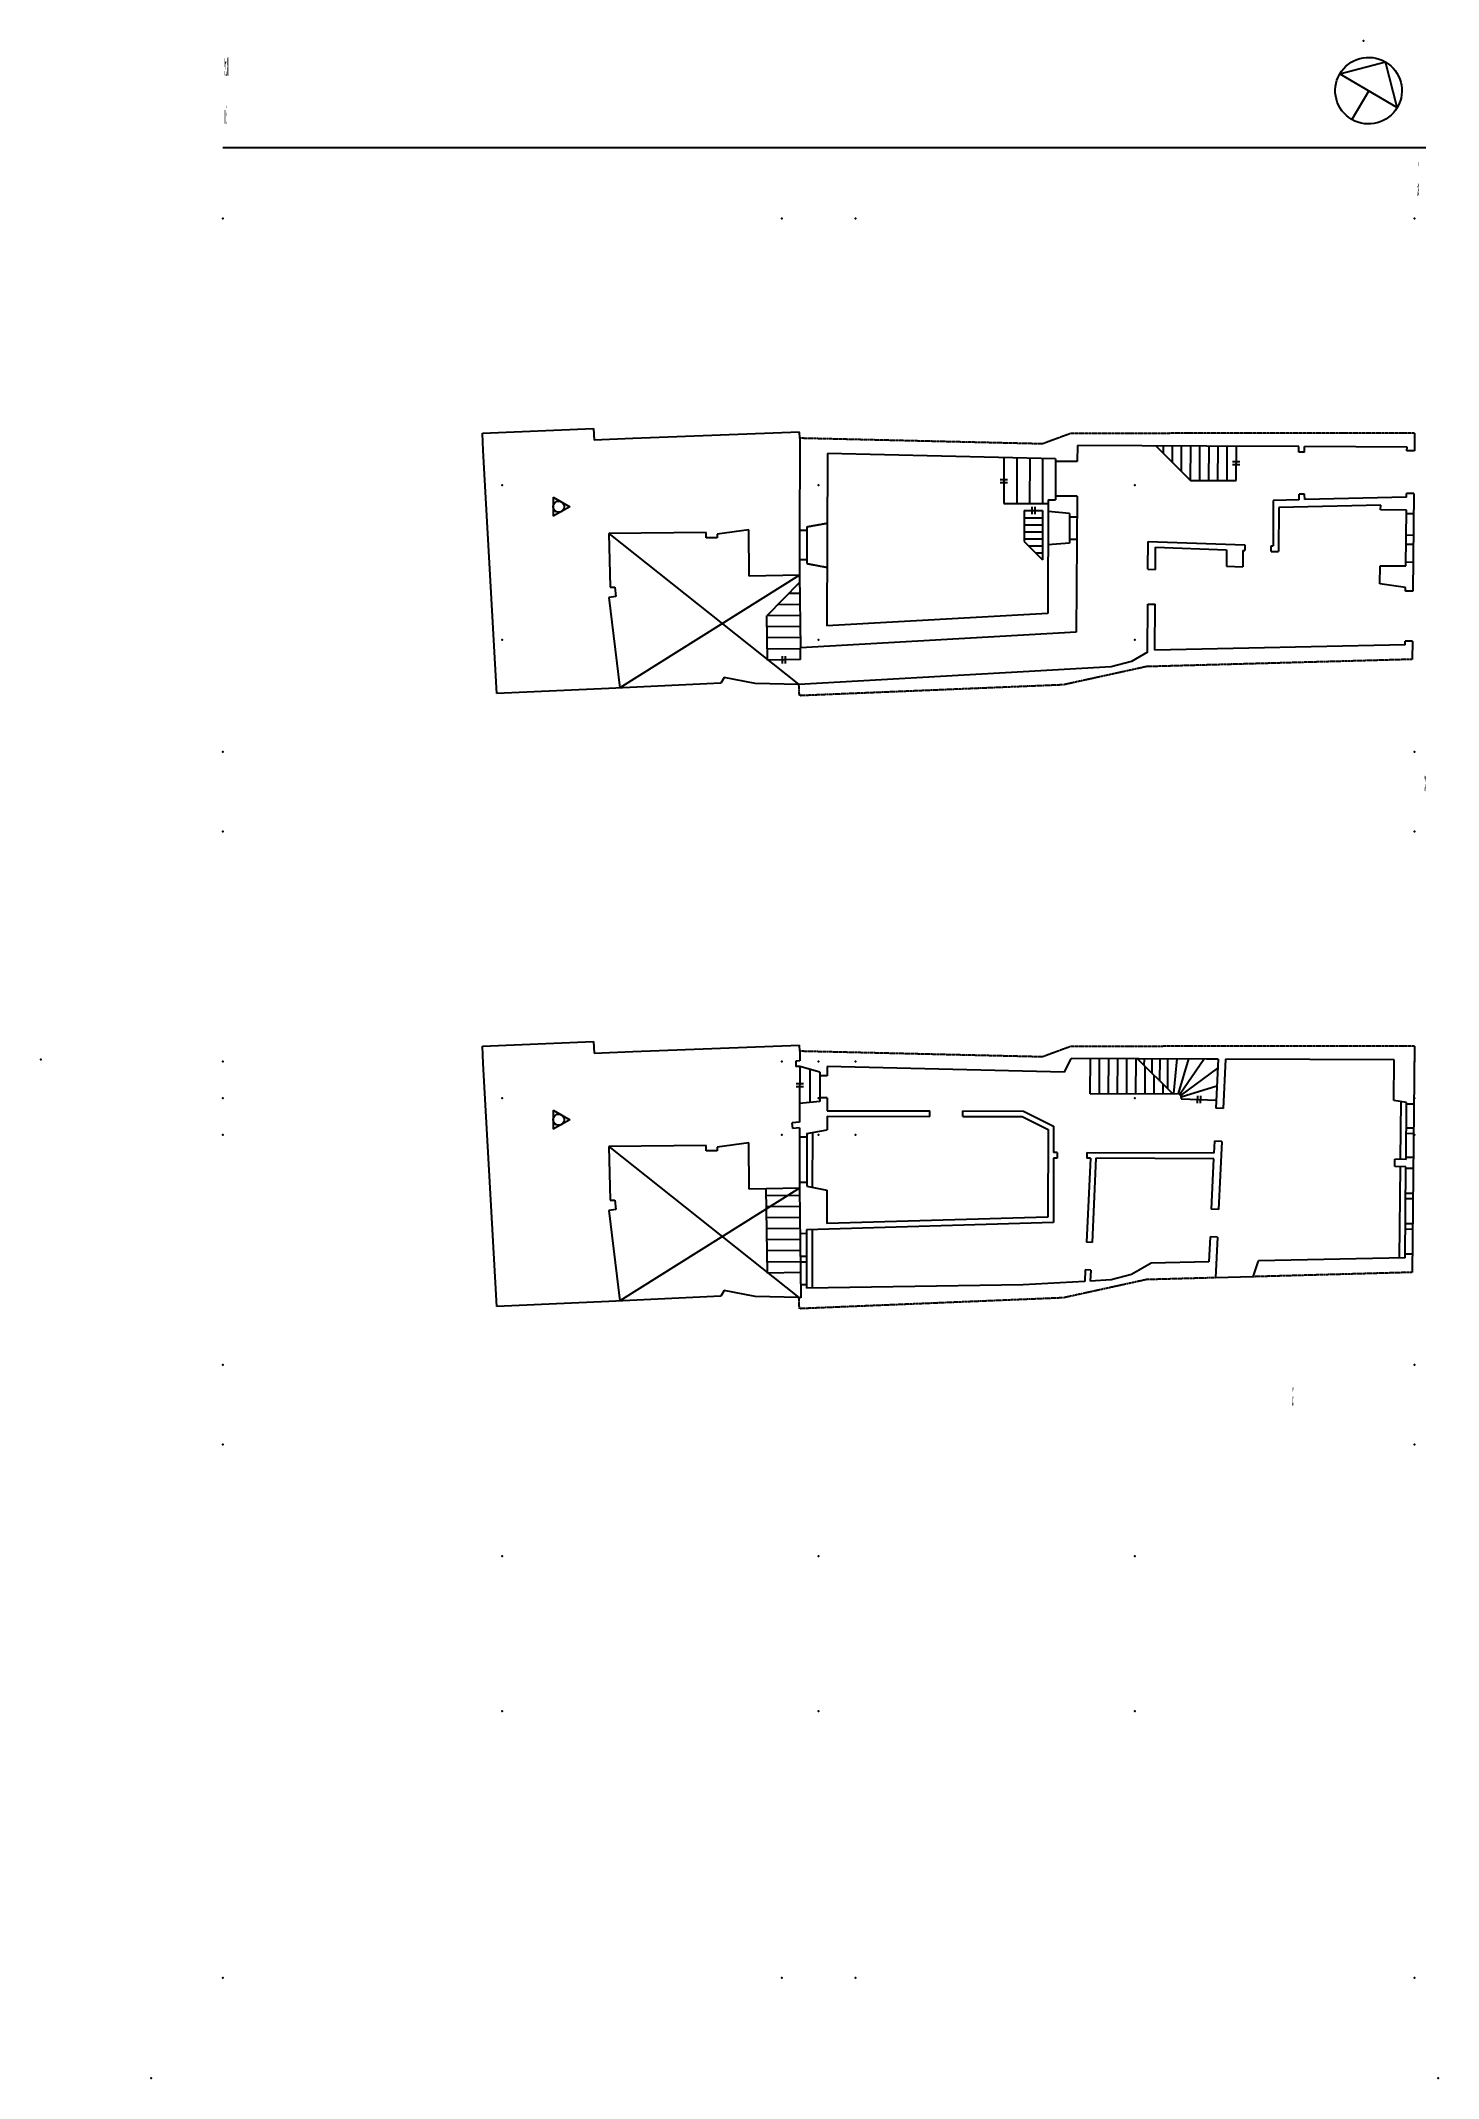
# Model space of a CAD drawing. Extents: x 2989 to 40988, y 3897 to 59297.
import ezdxf
from ezdxf.enums import TextEntityAlignment as Align

# ---------------------------------------------------------------- set-up
doc = ezdxf.new("R2010")
doc.units = 0
doc.linetypes.add('LT-7', pattern=[2.04, 1.2, -0.24, 0.06, -0.24, 0.06, -0.24])
doc.linetypes.add('LT-9', pattern=[0.72, 0.6, -0.12])
for name, color, linetype in [('alt_1OG_Einbauten', 7, 'CONTINUOUS'), ('alt_1OG_Mauern', 7, 'CONTINUOUS'), ('alt_EG_Einbauten', 7, 'CONTINUOUS'), ('alt_EG_Mauern', 7, 'CONTINUOUS'), ('lay-0', 7, 'CONTINUOUS')]:
    doc.layers.add(name, color=color, linetype=linetype)

msp = doc.modelspace()

# ---------------------------------------------------------------- linework, layer by layer
at = {"layer": 'alt_1OG_Einbauten', "color": 0}
for p, q in [((31526.7, 30666.4), (31531.2, 31623.9)), ((31774.7, 30688.1), (31779.2, 31622.7)), ((32022.7, 30686.9), (32027.1, 31621.5)), ((32270.6, 30685.7), (32275, 31620.3)), ((32518.4, 30667.4), (32523, 31619.2)), ((32766.4, 30667.6), (32770.9, 31618)), ((32812.6, 31617.8), (33758.2, 30668.6)), ((32995.4, 31434.3), (32996.2, 31616.9)), ((33207.4, 31221.4), (33209.3, 31615.9)), ((33419.5, 31008.6), (33422.4, 31614.9)), ((33631.5, 30795.7), (33635.4, 31613.9)), ((33796.9, 30668.7), (33890.2, 31612.7)), ((33921.4, 30668.8), (34208.9, 31611.1)), ((33959.2, 30650.8), (34613.8, 31609.2)), ((23626.9, 31407.1), (23624, 30398.8)), ((23901.5, 31330.1), (23899.1, 30426)), ((24175.8, 31153.2), (24174.2, 30553.2)), ((33014.3, 30667.9), (33017.9, 31411.7)), ((33262.3, 30668.1), (33264.6, 31164)), ((33989.5, 30617.1), (34991.1, 31362.3)), ((23525.4, 30863.2), (23725.4, 30862.7)), ((23525.6, 30943.2), (23725.6, 30942.7)), ((31526.7, 30666.4), (33901.9, 30668.8)), ((33510.2, 30668.4), (33511.4, 30916.3)), ((34001.9, 30564.2), (34000.4, 30531.3)), ((34000.4, 30531.3), (34951.4, 30491.9)), ((34968.5, 30867.9), (34001.9, 30573.2)), ((34440.1, 30613.2), (34431.8, 30413.4)), ((34520, 30609.9), (34511.7, 30410)), ((16923.1, 30221.3), (16919.2, 29699.1)), ((17373.4, 29956.8), (16919.2, 29699.1)), ((16923.1, 30221.3), (17373.4, 29956.8)), ((18433.9, 29230.8), (23605.2, 25122.1)), ((23617.5, 28103.4), (18732.2, 25034.1)), ((23617.5, 28103.4), (22717.8, 28081.6)), ((22746.9, 25792.1), (22717.8, 28081.6)), ((23620.1, 27903.4), (22720.2, 27891.9)), ((23623.9, 27603.4), (22724, 27592)), ((23627.7, 27303.4), (22727.8, 27292)), ((23631.5, 27003.4), (22731.6, 26992)), ((23635.3, 26703.5), (22735.4, 26692)), ((23639.2, 26403.5), (22739.2, 26392)), ((22743, 26092.1), (23643, 26103.5)), ((23646.8, 25803.5), (22746.9, 25792.1))]:
    msp.add_line(p, q, dxfattribs=at)
msp.add_circle((17071.9, 29959.1), 150.8, dxfattribs=at)
msp.add_arc((33902, 30568.8), 100, 357.384, 450.057, dxfattribs=at)
at = {"layer": 'alt_1OG_Mauern', "color": 0}
for p, q in [((14998.9, 31962.2), (18019.8, 32086.5)), ((15015.3, 31488.7), (14998.9, 31962.2)), ((18019.8, 32086.5), (18038.9, 31771.5)), ((18038.9, 31771.5), (19083.7, 31810.8)), ((19083.7, 31810.8), (23622.1, 31985.6)), ((23628.1, 31822.1), (23622.1, 31985.6)), ((23628.1, 31822.1), (23627.4, 31557.2)), ((30825.4, 31253.4), (31010.9, 31626.4)), ((34688.2, 31608.8), (31010.9, 31626.4)), ((35002.3, 31607.4), (34688.2, 31608.8)), ((35002.3, 31607.4), (34941.5, 30275.4)), ((35202.5, 31606.4), (35141.3, 30266.3)), ((39788.8, 31584.6), (35202.5, 31606.4)), ((39777.7, 30485.7), (39788.8, 31584.6)), ((40342.7, 31962.2), (40280.4, 25809.5)), ((15391.8, 24882.4), (15015.3, 31488.7)), ((23627.4, 31557.2), (23518.6, 31553)), ((23518.6, 31553), (23524.4, 31403.2)), ((23626.9, 31407.1), (23524.4, 31403.2)), ((24176, 31253.2), (23626.9, 31407.1)), ((24176, 31253.2), (24175.8, 31153.2)), ((24375.8, 31152.6), (24175.8, 31153.2)), ((24376.4, 31404.4), (24375.8, 31152.6)), ((30825.4, 31253.4), (24376.4, 31404.4)), ((24174.2, 30553.2), (24173.9, 30453.2)), ((24374.2, 30552.6), (24174.2, 30553.2)), ((24374.2, 30552.6), (24373.2, 30205.1)), ((40127.2, 30432.2), (39777.7, 30485.7)), ((23624, 30398.8), (23622.5, 29891.6)), ((24173.9, 30453.2), (23624, 30398.8)), ((24372.8, 30055.1), (24371.8, 29682.7)), ((24372.8, 30055.1), (27164.3, 30050.2)), ((24373.2, 30205.1), (27164.6, 30200.2)), ((27164.3, 30050.2), (27164.6, 30200.2)), ((28064.3, 30048.7), (28064.6, 30198.7)), ((28064.3, 30048.7), (29674.7, 30045.8)), ((28064.6, 30198.7), (29710.3, 30195.8)), ((29674.7, 30045.8), (30378, 29693.9)), ((29710.3, 30195.8), (30528.2, 29786.5)), ((35141.3, 30266.3), (34941.5, 30275.4)), ((39961.5, 28883.8), (39977.4, 30455.1)), ((40111.5, 28882.3), (40127.2, 30432.2)), ((40326.7, 30380.1), (40126.7, 30382.2)), ((23622.5, 29891.6), (23422.2, 29872.7)), ((23436.2, 29723.4), (23422.2, 29872.7)), ((23622.1, 29740.9), (23436.2, 29723.4)), ((23622.1, 29740.9), (23620.1, 29037.8)), ((23821.3, 29481.9), (23621.4, 29482.5)), ((23821.5, 29581.9), (23817.7, 28152)), ((23821.5, 29581.9), (24371.8, 29682.7)), ((23971.6, 29609.4), (23967.6, 28123.6)), ((30378, 29693.9), (30373.8, 27307)), ((30528.2, 29786.5), (30526.9, 29067.1)), ((34900.4, 29376.4), (34885.3, 29046.3)), ((35100.2, 29367.2), (34900.4, 29376.4)), ((35100.2, 29367.2), (35015.6, 27516.1)), ((40318.6, 29580.2), (40118.6, 29582.2)), ((40320.1, 29730.2), (40120.1, 29732.2)), ((21080.9, 29263.1), (18433.9, 29230.8)), ((18433.9, 29230.8), (18469.7, 27770.5)), ((21082.7, 29113.1), (21080.9, 29263.1)), ((21382.7, 29116.8), (21082.7, 29113.1)), ((22238.9, 29329.1), (21381.5, 29215.5)), ((21381.5, 29215.5), (21382.7, 29116.8)), ((22250.9, 28070.2), (22238.9, 29329.1)), ((23620.1, 29037.8), (23617.5, 28103.4)), ((30526.6, 28917.1), (30523.6, 27161.2)), ((30626.6, 28916.6), (30526.2, 28917.1)), ((30626.9, 29066.6), (30526.9, 29067.1)), ((30626.9, 29066.6), (30626.6, 28916.6)), ((31529.2, 28912.3), (31424.8, 26628.3)), ((31436.1, 29066.9), (31429.1, 28912.8)), ((31529.2, 28912.3), (31429.1, 28912.8)), ((34885.3, 29046.3), (31435.9, 29062.8)), ((31679.3, 28911.6), (31574.7, 26621.5)), ((34884.6, 28896.3), (31679.3, 28911.6)), ((34878.5, 28896.4), (34815.8, 27525.2)), ((39809.5, 28685.3), (39811.5, 28885.3)), ((40111.5, 28882.3), (39811.5, 28885.3)), ((40312, 28930.3), (40112, 28932.3)), ((40109.5, 28682.3), (39809.5, 28685.3)), ((39934.4, 26202.1), (39959.5, 28683.8)), ((40084.4, 26205.3), (40109.5, 28682.3)), ((40309, 28630.3), (40109, 28632.3)), ((18469.7, 27770.5), (18599, 27773.6)), ((18599, 27773.6), (18624, 27518.3)), ((22717.8, 28081.6), (22250.9, 28070.2)), ((23617.5, 28103.4), (23655.5, 25120.8)), ((23818, 28252), (23618, 28252.5)), ((23817.7, 28152), (24367.4, 28048)), ((24367.4, 28048), (24364.9, 27136.1)), ((40300.6, 27804.6), (40100.6, 27806.6)), ((40302.1, 27954.6), (40102.1, 27956.6)), ((18624, 27518.3), (18431.9, 27494.8)), ((18431.9, 27494.8), (18732.2, 25034.1)), ((30523.6, 27161.2), (23814.5, 26970.4)), ((30373.8, 27307), (24364.9, 27136.1)), ((35015.6, 27516.1), (34815.8, 27525.2)), ((23633.2, 26870.9), (23814.2, 26870.4)), ((23814.5, 26970.4), (23810.2, 25377.5)), ((23964.5, 26974.7), (23960.2, 25379.8)), ((31574.7, 26621.5), (31424.8, 26628.3)), ((34781.6, 26776), (34750.4, 26092)), ((34981.4, 26766.8), (34781.6, 26776)), ((34981.4, 26766.8), (34931, 25662.9)), ((40292.2, 26978.9), (40092.2, 26980.9)), ((40293.8, 27128.9), (40093.8, 27130.9)), ((23641.1, 26249.4), (23812.6, 26249)), ((23643, 26099.4), (23812.2, 26099)), ((33183.4, 26058.8), (32643.4, 25755.4)), ((34750.4, 26092), (33183.4, 26058.8)), ((35953.3, 25691), (36103.7, 26120.8)), ((40084.4, 26205.3), (36103.7, 26120.8)), ((40285.4, 26303.2), (40085.4, 26305.3)), ((31376.1, 25561.7), (29701, 25466.7)), ((31390.6, 25879.1), (31376.1, 25561.7)), ((31540.4, 25872.2), (31390.6, 25879.1)), ((31540.4, 25872.2), (31526.6, 25570.2)), ((32097.9, 25602.6), (31526.6, 25570.2)), ((32643.4, 25755.4), (32097.9, 25602.6)), ((35953.3, 25691), (34931, 25662.9)), ((18435.4, 25020.6), (15391.8, 24882.4)), ((21479, 25158.9), (18435.4, 25020.6)), ((21572.9, 25314.8), (21479, 25158.9)), ((22417.7, 25154.1), (21572.9, 25314.8)), ((23605.2, 25122.1), (22417.7, 25154.1)), ((23655.5, 25120.8), (23605.2, 25122.1)), ((23650.9, 25477.9), (23810.5, 25477.5)), ((29701, 25466.7), (23810.2, 25377.5))]:
    msp.add_line(p, q, dxfattribs=at)
at = {"layer": 'alt_1OG_Mauern', "color": 0, "linetype": 'LT-7'}
for p, q in [((30224.2, 31667.6), (23628.1, 31822.1)), ((30998.2, 31952.9), (30224.2, 31667.6)), ((40342.7, 31962.2), (30998.2, 31952.9)), ((33050.5, 25611.4), (30792.2, 25117)), ((34931, 25662.9), (33050.5, 25611.4)), ((40280.4, 25809.5), (35953.3, 25691)), ((23617.6, 24821.4), (23605.2, 25122.1)), ((30792.2, 25117), (23617.6, 24821.4))]:
    msp.add_line(p, q, dxfattribs=at)
at = {"layer": 'alt_EG_Einbauten', "color": 0}
for p, q in [((33311.3, 48282.8), (34254, 47336.5)), ((33513.8, 48079.6), (33514.7, 48281.8)), ((33760.5, 47831.9), (33762.7, 48280.6)), ((34007.3, 47584.2), (34010.6, 48279.5)), ((34254.1, 47343.6), (34258.5, 48278.3)), ((34502, 47342.5), (34506.5, 48277.1)), ((34749.9, 47341.3), (34754.4, 48275.9)), ((34997.9, 47340.1), (35002.3, 48274.7)), ((35245.8, 47338.9), (35250.3, 48273.6)), ((35493.7, 47337.7), (35498.2, 48272.4)), ((29178.6, 47959.4), (29176.4, 46714.1)), ((29529.2, 47951.2), (29527, 46713.5)), ((29879.7, 47942.9), (29877.5, 46712.9)), ((30230.2, 47934.7), (30228.1, 46712.3)), ((30580.6, 47861.6), (30579, 46911.6)), ((35595.8, 47764.6), (35395.8, 47765.5)), ((35596.2, 47844.6), (35396.2, 47845.5)), ((29277.4, 47275.8), (29077.4, 47276.1)), ((29277.6, 47355.8), (29077.6, 47356.1)), ((34254, 47336.5), (35493.7, 47337.7)), ((16923.1, 46888.7), (16919.2, 46366.5)), ((17373.4, 46624.2), (16919.2, 46366.5)), ((16923.1, 46888.7), (17373.4, 46624.2)), ((29176.4, 46714.1), (30378.6, 46712)), ((29938, 46621.1), (29937.6, 46421.1)), ((30018, 46621), (30017.6, 46421)), ((29728.3, 46521.5), (29726.8, 45679.8)), ((29727.3, 46138.1), (30227.3, 46137.3)), ((29727.5, 46329.8), (30227.5, 46328.9)), ((29728.3, 46521.5), (30228.3, 46520.6)), ((30228.3, 46520.6), (30225.9, 45179)), ((18433.9, 45898.2), (23605.2, 41789.5)), ((29726.7, 45754.8), (30226.7, 45753.9)), ((29726.8, 45679.8), (30225.9, 45179)), ((29727, 45946.5), (30227, 45945.6)), ((29843.3, 45563), (30226.5, 45562.3)), ((30034.6, 45371), (30226.2, 45370.6)), ((23617.5, 44770.8), (18732.2, 41701.5)), ((23620.1, 44570.8), (22731.6, 43659.4)), ((23627.7, 43970.8), (23027.8, 43963.2)), ((23623.9, 44270.8), (23323.9, 44267)), ((23631.5, 43670.8), (22731.6, 43659.4)), ((22746.9, 42459.5), (22731.6, 43659.4)), ((23635.3, 43370.8), (22735.4, 43359.4)), ((23639.2, 43070.9), (22739.2, 43059.4)), ((22743, 42759.5), (23643, 42770.9)), ((23646.8, 42470.9), (23642.7, 42793.2)), ((23646.8, 42470.9), (22746.9, 42459.5)), ((23158.1, 42364.7), (23155.6, 42564.7)), ((23238.1, 42365.7), (23235.5, 42565.7))]:
    msp.add_line(p, q, dxfattribs=at)
msp.add_circle((17071.9, 46626.5), 150.8, dxfattribs=at)
at = {"layer": 'alt_EG_Mauern', "color": 0}
for p, q in [((14998.9, 48629.6), (18019.8, 48753.9)), ((18019.8, 48753.9), (18038.9, 48438.9)), ((15015.3, 48156), (14998.9, 48629.6)), ((19083.7, 48478.2), (18038.9, 48438.9)), ((23622.1, 48653), (19083.7, 48478.2)), ((23628.1, 48489.5), (23620.1, 45705.2)), ((23628.1, 48489.5), (23622.1, 48653)), ((31176.5, 48293), (31173.6, 47860.6)), ((34688.2, 48276.2), (31176.5, 48293)), ((37198.4, 48264.3), (34688.2, 48276.2)), ((37199.1, 48114.3), (37198.4, 48264.3)), ((40138.8, 48250.3), (37348.4, 48263.6)), ((37349.1, 48113.6), (37348.4, 48263.6)), ((40137.8, 48150.3), (40138.8, 48250.3)), ((40342.7, 48629.6), (40337.8, 48149.3)), ((15391.8, 41549.7), (15015.3, 48156)), ((24376.9, 48071.8), (24363.3, 43384.9)), ((30580.7, 47926.5), (24376.9, 48071.8)), ((30580.7, 47926.5), (30580.6, 47861.6)), ((31173.6, 47860.6), (30580.6, 47861.6)), ((37349.1, 48113.6), (37199.1, 48114.3)), ((40337.8, 48149.3), (40137.8, 48150.3)), ((30378.8, 46812), (30373.4, 43724.5)), ((30378.8, 46812), (30578.8, 46811.6)), ((30579, 46911.6), (30578.8, 46811.6)), ((31167.3, 46910.6), (30579, 46911.6)), ((31167.3, 46910.6), (31142.7, 43217.1)), ((36501.7, 46799.7), (36495.8, 45562.3)), ((37205.8, 46817.3), (36501.7, 46799.7)), ((36650.8, 46603.3), (36645.1, 45406.9)), ((39422.8, 46672.6), (36650.8, 46603.3)), ((37355, 46971.1), (37205, 46967.3)), ((37205.8, 46817.3), (37205, 46967.3)), ((37355.8, 46821), (37355, 46971.1)), ((40125.1, 46890.2), (37355.8, 46821)), ((39421.5, 46540), (39422.8, 46672.6)), ((40121.4, 46532.9), (39421.5, 46540)), ((40125.1, 46890.2), (40126.1, 46990.2)), ((40326.1, 46988.2), (40126.1, 46990.2)), ((40326.1, 46988.2), (40299.2, 44330.6)), ((22238.9, 45996.4), (21381.5, 45882.8)), ((22250.9, 44737.6), (22238.9, 45996.4)), ((30964.2, 46443.6), (30378.2, 46498.7)), ((30964.2, 46443.6), (30958.8, 45638.7)), ((31163.5, 46342.2), (30963.5, 46343.6)), ((40106.1, 45016.4), (40121.4, 46532.9)), ((40320.4, 46430.9), (40120.4, 46432.9)), ((21080.9, 45930.5), (18433.9, 45898.2)), ((18433.9, 45898.2), (18469.7, 44437.8)), ((21082.7, 45780.5), (21080.9, 45930.5)), ((21382.7, 45784.1), (21082.7, 45780.5)), ((21381.5, 45882.8), (21382.7, 45784.1)), ((23620.1, 45705.2), (23617.5, 44770.8)), ((30958.8, 45638.7), (30376.6, 45591.8)), ((31159.5, 45737.4), (30959.5, 45738.7)), ((33095.2, 44926.2), (33099.3, 45682.4)), ((33099.3, 45682.4), (35732.9, 45589.3)), ((33295.2, 44925.1), (33298.5, 45525.3)), ((33298.5, 45525.3), (35227.7, 45457.1)), ((35227.7, 45457.1), (35226.8, 45006.8)), ((35677.7, 45441.1), (35676.7, 44990.9)), ((35677.7, 45441.1), (35727.6, 45439.4)), ((35732.9, 45589.3), (35727.6, 45439.4)), ((36440.5, 45414.2), (36445.8, 45564.1)), ((36445.8, 45564.1), (36495.8, 45562.3)), ((40312, 45597.6), (40112, 45599.7)), ((40314.5, 45847.6), (40114.5, 45849.6)), ((33095.2, 44926.2), (33295.2, 44925.1)), ((35226.8, 45006.8), (35676.7, 44990.9)), ((36440.5, 45414.2), (36645.1, 45406.9)), ((39401.1, 44529.1), (39406.1, 45023.5)), ((39406.1, 45023.5), (40106.1, 45016.4)), ((40307.1, 45114.3), (40107.1, 45116.4)), ((18469.7, 44437.8), (18599, 44441)), ((18599, 44441), (18624, 44185.7)), ((23617.5, 44770.8), (22250.9, 44737.6)), ((23617.5, 44770.8), (23642.7, 42793.2)), ((40100.2, 44432.6), (39401.1, 44529.1)), ((40099.2, 44332.6), (40100.2, 44432.6)), ((40299.2, 44330.6), (40099.2, 44332.6)), ((18624, 44185.7), (18431.9, 44162.2)), ((18431.9, 44162.2), (18732.2, 41701.5)), ((33083.1, 42669.8), (33090.1, 43975.4)), ((33090.1, 43975.4), (33290.1, 43974.3)), ((33283.4, 42728.3), (33290.1, 43974.3)), ((31142.7, 43217.1), (23642.7, 42793.2)), ((30373.4, 43724.5), (24363.3, 43384.9)), ((33083.1, 42669.8), (32643.4, 42422.8)), ((40084.4, 42872.6), (33283.4, 42728.3)), ((40084.4, 42872.6), (40085.4, 42972.6)), ((40285.4, 42970.6), (40085.4, 42972.6)), ((40285.4, 42970.6), (40280.4, 42476.9)), ((29701, 42134.1), (23605.2, 41789.5)), ((32097.9, 42270), (29701, 42134.1)), ((32643.4, 42422.8), (32097.9, 42270)), ((18435.4, 41688), (15391.8, 41549.7)), ((21479, 41826.3), (18435.4, 41688)), ((21572.9, 41982.2), (21479, 41826.3)), ((22417.7, 41821.5), (21572.9, 41982.2)), ((23605.2, 41789.5), (22417.7, 41821.5))]:
    msp.add_line(p, q, dxfattribs=at)
at = {"layer": 'alt_EG_Mauern', "color": 0, "linetype": 'LT-7'}
for p, q in [((30224.2, 48335), (23628.1, 48489.5)), ((30998.2, 48620.3), (30224.2, 48335)), ((40342.7, 48629.6), (30998.2, 48620.3)), ((33050.5, 42278.8), (30792.2, 41784.3)), ((40280.4, 42476.9), (33050.5, 42278.8)), ((23617.6, 41488.8), (23605.2, 41789.5)), ((30792.2, 41784.3), (23617.6, 41488.8))]:
    msp.add_line(p, q, dxfattribs=at)
at = {"layer": 'alt_EG_Mauern', "color": 0, "linetype": 'LT-9'}
for p, q in [((23820.7, 45983), (23620.8, 45983.5)), ((23821.2, 46083), (23818.3, 45083)), ((23821.2, 46083), (24371.5, 46181.5)), ((23818.6, 45183), (23618.7, 45183.5)), ((23818.3, 45083), (24368, 44981.5))]:
    msp.add_line(p, q, dxfattribs=at)
at = {"layer": 'lay-0', "color": 0}
for p, q in [((38311.4, 58398.1), (39550.6, 58720.3)), ((38311.4, 58398.1), (39872.8, 57481.1)), ((39872.8, 57481.1), (39550.6, 58720.3)), ((39096.3, 57937.1), (38637.8, 57156.4)), ((7936.1, 56397.3), (40646.6, 56397.3))]:
    msp.add_line(p, q, dxfattribs=at)
msp.add_arc((39092.1, 57939.6), 905.4, 239.889, 599.889, dxfattribs=at)
for p in [(38956.3, 59297.4), (2988.8, 31597.4), (5988.8, 3897.4), (40987.9, 3897.4)]:
    msp.add_point(p, dxfattribs=at)
at = {"layer": 'lay-0', "color": 8}
for p in [(7936.1, 54464.8), (23139.4, 54464.8), (25139.4, 54464.8), (40342.7, 54464.8), (15537.8, 47214.8), (24139.4, 47214.8), (32741, 47214.8), (15537.8, 43006.1), (24139.4, 43006.1), (32741, 43006.1), (7936.1, 39964.8), (40342.7, 39964.8), (7936.1, 37797.4), (40342.7, 37797.4), (7936.1, 31547.4), (23139.4, 31547.4), (24139.4, 31547.4), (25139.4, 31547.4), (40342.7, 31547.4), (7936.1, 30547.4), (15537.8, 30547.4), (24139.4, 30547.4), (32741, 30547.4), (40342.7, 30547.4), (7936.1, 29547.4), (23139.4, 29547.4), (24139.4, 29547.4), (25139.4, 29547.4), (40342.7, 29547.4), (7936.1, 23297.4), (40342.7, 23297.4), (7936.1, 21130), (40342.7, 21130), (15537.8, 18088.7), (24139.4, 18088.7), (32741, 18088.7), (15537.8, 13880), (24139.4, 13880), (32741, 13880), (7936.1, 6630), (23139.4, 6630), (25139.4, 6630), (40342.7, 6630)]:
    msp.add_point(p, dxfattribs=at)

# ---------------------------------------------------------------- texts
at = {"layer": 'lay-0', "color": 0, "width": 0.0115}
for s, p in [('Rennweg  29 / 311a   "Pfeil"', (7988.8, 58343)), ('Zürich um 1865', (7987, 57034.2)), ('1.OG 1894', (37012.2, 22186.6))]:
    msp.add_text(s, height=500, dxfattribs=at).set_placement(p)
for s, height, p in [('M 1/200', 330, (40463.2, 55713.1)), ('gezeich.: AG, LK', 330, (40463.2, 55088.6)), ('EG 1894', 500, (40643.8, 38854))]:
    msp.add_text(s, height=height, dxfattribs=at).set_placement(p, align=Align.RIGHT)

doc.saveas('drawing.dxf')
